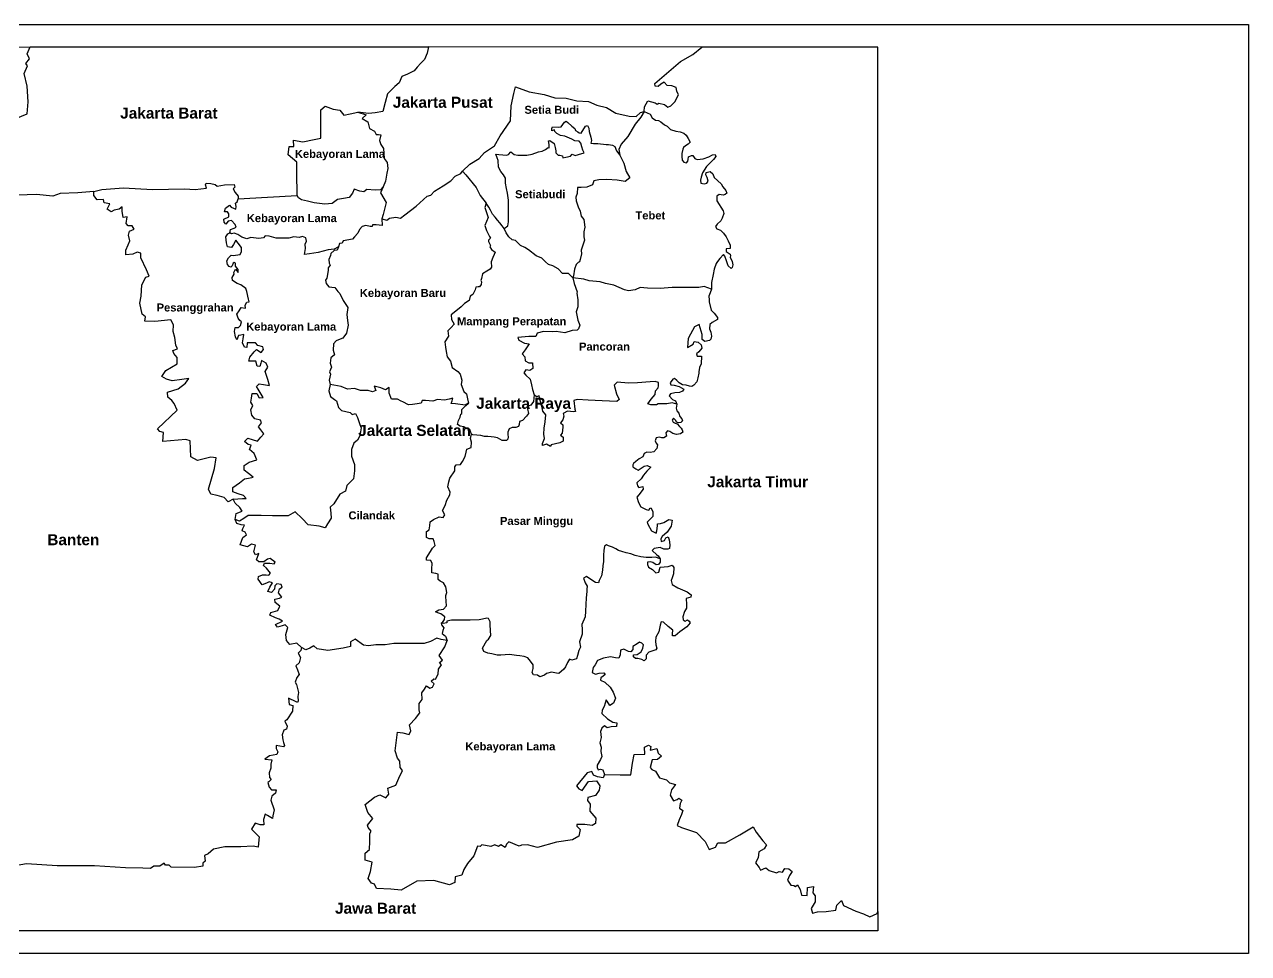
# Model space of a CAD drawing. Header units: millimetres. Extents: x -301641 to 1761893, y -305234 to 309597.
# Drawn here: x 849665 to 1005102, y 98310 to 216265 of the extents above; entities that cross this region are included whole.
import ezdxf

# ---------------------------------------------------------------- set-up
doc = ezdxf.new("R2010")
doc.units = ezdxf.units.MM
doc.header["$MEASUREMENT"] = 0
doc.layers.add('A-TEXT-3', color=7, linetype='Continuous', lineweight=5)
doc.styles.add('PED', font='SASB____.pfb', dxfattribs={"width": 0.9, "height": 0.4})
picture_1 = doc.add_image_def('image1.png', size_in_pixel=(2048, 1437))

msp = doc.modelspace()

# ---------------------------------------------------------------- linework, layer by layer
for points in [[(839972, 213387), (850399, 213410)], [(848578, 204319), (849989, 204926), (850146, 206434), (849998, 208452), (849633, 210046), (850056, 211009), (849837, 211308), (850287, 211911), (850004, 212545), (850399, 213410), (900965, 213413)], [(928357, 205201), (928389, 205830), (928825, 206580), (929751, 206336), (929995, 206161), (930240, 206283), (930956, 206109), (931375, 205778), (931759, 205952), (932265, 206458), (932737, 207312), (932492, 207801), (932405, 208272), (931881, 208469), (931270, 208504), (930885, 208922), (930484, 208696), (930117, 208399), (929768, 208451), (929698, 208783), (932966, 211564), (934521, 212453), (935690, 213389), (900965, 213413), (900791, 212609), (900480, 211807), (899981, 211373), (899537, 210835), (899167, 210391), (898297, 209948), (897575, 209652), (897242, 208876), (896706, 208377), (895759, 207445), (895481, 206373), (895185, 205227), (894204, 205042), (893334, 204968), (891999, 205133)], [(923327, 121040), (925290, 121014), (926685, 120985), (926893, 122496), (927086, 123578), (928451, 123623), (928392, 124527), (928912, 124771), (929224, 124608), (929135, 124148), (929981, 124326), (930129, 123763), (930574, 123378), (930070, 122963), (929357, 122903), (929134, 121948), (929312, 121666), (929802, 121459), (930291, 120599), (931197, 120362), (931583, 119977), (932354, 119754), (931820, 119102), (931672, 118420), (932065, 117697), (932555, 117875), (932778, 118053), (933134, 117772), (932941, 117371), (932837, 116778), (933282, 116452), (933090, 115978), (932808, 115296), (932555, 114555), (933119, 114303), (934989, 113681), (936119, 112518), (936624, 111525), (937396, 111792), (937707, 112355), (938687, 112370), (940512, 113378), (942204, 114386), (942561, 113734), (943436, 112607), (943896, 112089), (943614, 111599), (942902, 111214), (942816, 110451), (942474, 109814), (942949, 109251), (943142, 108895), (943810, 109206), (944240, 108836), (945175, 108539), (945487, 108732), (945903, 108628), (946200, 109087), (946719, 109073), (947164, 108732), (946793, 108213), (946571, 107605), (946986, 106983), (947342, 106938), (947565, 106835), (947832, 107012), (948173, 106434), (948324, 105734), (949037, 105675), (949111, 106683), (949868, 106816), (949779, 106001), (950076, 105616), (950064, 104884), (949545, 104039), (949738, 103431), (950376, 103609), (951474, 103654), (952691, 103802), (952825, 104439), (953403, 105062), (953670, 104410), (955244, 103668), (956215, 103369), (957017, 102984), (957952, 103384), (958018, 103643), (958013, 213390), (935690, 213389)], [(905305, 197640), (906222, 198528), (907395, 199247), (908084, 200013), (909336, 200873), (910056, 202107), (911371, 204021), (911481, 205927), (911825, 207513), (912011, 208368), (913735, 207732), (915659, 207372), (917009, 206968), (918433, 206921), (919825, 206577), (921296, 206483), (922332, 206014), (923568, 205717), (924757, 204998), (926463, 204638), (927324, 204592), (927887, 205076), (928357, 205201), (927950, 204477), (927201, 203602), (926293, 202022), (925433, 201052), (925147, 200400), (925259, 199675), (925785, 198642), (926087, 197592), (926549, 196797), (925944, 196336), (924909, 196479), (923632, 196587), (922613, 196539), (921960, 196412), (921785, 195903), (921084, 195617), (920336, 195585), (919906, 195585), (919857, 194800), (919682, 194339), (919714, 193893), (919968, 193098), (920239, 192542), (920366, 191937), (920701, 191492), (920812, 190531), (920701, 189943), (920701, 189307), (920796, 188861), (920366, 187599), (920398, 187137), (920239, 186438), (920143, 186136), (919968, 186024), (919729, 185770), (919506, 185197), (919363, 184371), (919315, 184084), (918741, 184668), (917993, 184668), (917436, 185256), (916751, 185638), (916194, 185797), (915812, 186131), (915350, 186608), (914633, 186894), (913678, 187657), (913216, 187944), (912659, 188198), (912341, 188516), (912006, 188850), (911605, 188939), (911159, 189321), (910841, 189798), (910586, 190370), (910315, 190720), (910029, 191086), (909742, 191404), (909455, 191801), (909105, 192199), (908850, 192676), (908643, 193058), (908302, 193587)], [(876801, 194123), (880513, 194336), (884301, 194553), (884270, 197455), (884256, 198777), (883715, 199245), (883166, 199721), (883289, 200779), (883886, 200779), (883843, 201589), (884995, 201376), (886446, 201674), (887283, 201846), (887301, 204330), (887309, 205438), (887856, 205906), (888880, 205523), (889691, 205395), (890203, 204756), (890203, 204756), (891014, 204926), (891999, 205133), (893062, 204798), (892550, 204330), (893276, 203903), (893489, 203051), (894129, 202710), (894330, 202315), (894638, 202283), (894915, 202254), (894755, 201552), (894903, 201011), (895275, 200510), (895360, 199270), (895742, 198761), (895795, 197966), (895684, 197381), (895495, 196380), (895202, 195659), (894881, 194870), (895593, 193664), (895202, 192146), (895055, 191576), (895055, 191576), (895072, 190759), (894333, 190845), (893844, 190817), (893824, 190614), (893552, 190607), (893002, 190763), (892527, 190627), (892207, 190214), (891997, 189773), (891589, 189324), (891315, 189023), (890117, 188797), (889996, 188490), (889666, 188446), (889523, 188029), (889386, 187628), (888996, 187568), (888589, 187184), (888545, 186921), (888324, 186406), (888347, 185971), (888481, 185714), (888235, 185356), (888235, 185010), (888077, 184060), (887877, 183783), (887970, 183364), (888326, 182973), (889080, 182888), (889442, 182376), (889720, 182113), (890131, 181224), (890746, 180315), (890598, 179451), (890700, 178701), (890768, 178099), (890540, 177078), (890079, 176435), (889734, 176297), (889242, 176100), (888905, 175711), (888859, 174894), (889045, 174316), (888561, 173948), (888504, 173270), (888665, 172775), (888400, 172152), (888528, 171873), (888353, 171117), (888481, 170536), (888318, 169753), (888540, 169020), (889052, 168671), (889273, 168497), (889542, 167643), (889938, 167260), (891044, 167015), (891265, 166736), (891707, 166853), (891975, 166353), (892268, 165463), (892405, 165044), (892256, 164044), (891942, 163486), (891499, 163091), (891180, 162320), (891180, 161445), (891585, 160409), (891585, 159574), (891455, 158562), (890612, 157743), (890446, 157021), (889723, 156642), (888941, 155396), (888479, 154982), (888549, 154232), (888610, 153579), (888146, 152847), (887862, 152351), (887104, 152552), (885706, 152753), (884912, 153546), (884023, 154409), (883153, 153887), (881175, 153899), (879741, 153908), (878082, 153918), (877514, 153556), (876981, 153217), (876435, 153426), (876542, 154159), (877312, 154491), (876992, 154952), (876406, 155485), (876179, 156015), (877335, 156072), (877802, 156095), (877468, 156450), (876804, 156677), (876122, 156923), (876141, 157472), (876956, 158078), (877615, 158568), (878112, 158664), (878521, 158744), (878716, 158782), (878093, 159251), (877542, 159666), (877543, 160292), (878188, 160708), (879192, 161011), (878812, 161781), (878244, 162292), (878433, 162840), (878073, 162935), (877619, 163314), (878035, 163749), (878585, 163579), (879237, 163376), (879684, 163862), (880060, 164271), (879684, 164790), (879388, 165199), (879779, 165679), (879627, 166039), (878926, 166209), (878547, 166663), (878413, 167319), (878678, 167887), (878394, 168303), (878489, 168833), (878596, 169433), (879171, 169420), (879455, 168871), (879986, 168890), (879721, 169325), (879320, 169983), (879130, 170294), (879455, 170650), (880024, 170555), (880792, 170427), (880555, 171199), (880244, 172208), (880555, 172770), (880346, 173271), (879758, 173592), (879663, 173252), (879552, 172849), (879209, 172873), (879057, 173517), (878678, 173517), (878147, 173517), (878261, 174009), (878849, 174690), (879109, 174992), (879701, 174633), (880005, 174993), (879929, 175352), (879284, 175523), (878981, 175863), (878621, 175863), (877958, 175863), (877901, 175239), (877617, 175296), (877352, 175826), (877427, 176355), (877506, 176907), (877124, 176829), (876858, 176774), (876613, 176242), (876442, 176620), (876351, 177265), (876413, 177809), (876834, 177804), (877114, 178027), (877228, 178505), (877015, 178676), (876806, 178991), (876616, 179488), (876934, 179890), (877162, 180320), (877715, 180252), (877692, 180638), (877897, 181017), (878193, 181070), (878102, 181380), (877920, 182365), (877768, 182726), (877154, 183195), (876661, 183392), (876062, 183779), (876032, 184143), (876282, 184552), (876237, 184756), (876449, 185210), (876790, 184786), (876813, 185142), (876441, 185574), (876441, 185940), (876304, 186031), (876145, 185940), (876047, 185622), (875880, 185448), (875660, 185539), (875448, 185804), (875364, 186250), (875569, 186621), (875926, 186983), (876161, 186952), (877040, 187043), (877222, 187422), (877215, 187967), (876805, 188489), (876511, 188865), (876206, 188345), (875970, 187942), (875448, 188043), (875319, 188535), (875228, 189301), (875471, 189702), (875746, 189815), (875844, 190220), (876273, 190403), (876566, 190529), (876433, 190857), (875954, 191383), (875525, 191298), (875255, 190906), (875010, 191163), (874997, 191543), (875623, 191825), (875623, 192217), (875427, 192486), (875067, 192495), (875188, 192936), (875702, 193304), (875920, 193077), (876493, 192825), (876551, 193135), (876453, 193599), (876678, 193731), (876801, 194123)], [(928357, 205201), (929111, 204866), (929388, 204426), (929779, 204133), (930186, 204068), (930480, 203922), (930920, 203515), (931294, 203368), (931702, 202913), (932386, 202701), (932924, 202636), (933413, 202473), (933674, 202197), (933951, 201773), (934211, 201318), (933951, 201057), (933592, 200846), (933365, 200658), (933251, 200414), (933153, 199893), (933153, 199502), (933185, 199047), (933414, 198770), (933723, 198689), (933902, 198900), (933951, 199112), (934000, 199470), (934375, 199616), (934554, 199633), (934782, 199258), (935076, 199128), (935858, 199193), (936575, 199470), (937048, 199714), (937373, 199746), (937455, 199486), (937145, 199112), (936933, 198900), (936591, 198558), (936265, 198217), (935744, 197435), (935581, 196898), (935499, 196508), (935548, 196101), (935972, 196020), (936331, 196117), (936477, 196378), (936363, 196817), (936184, 197175), (936249, 197452), (936754, 197614), (937080, 197305), (937227, 196850), (938127, 196014), (938338, 195656), (938713, 195168), (938844, 194859), (938632, 194664), (938387, 194599), (937898, 194664), (937605, 194452), (937605, 193882), (938374, 192589), (938455, 192263), (938276, 191694), (938113, 191319), (937640, 190896), (937397, 190627), (937576, 190334), (938032, 190139), (938440, 189765), (938750, 189293), (939043, 188788), (939271, 188251), (939287, 187812), (938847, 187763), (938766, 187763), (938782, 187421), (939271, 187112), (939321, 186907), (939288, 186728), (939517, 186175), (939631, 185768), (939533, 185394), (939386, 185280), (939044, 185638), (938832, 186240), (938604, 186859), (938441, 187054), (937952, 186566), (937659, 186191), (937496, 185931), (937251, 185215), (937105, 184531), (936897, 183502), (936923, 182669), (935959, 183007), (935281, 182877), (934317, 182877), (933066, 182877), (931919, 182877), (930407, 182747), (928765, 182799), (927853, 182851), (927228, 182565), (926367, 182461), (925846, 182565), (924517, 183164), (923467, 183376), (922764, 183610), (921356, 183714), (920679, 183923), (919315, 184084)], [(910586, 190370), (911038, 190712), (911134, 191192), (911134, 192168), (911150, 193415), (911118, 193959), (911005, 194832), (910861, 195440), (910765, 196112), (910749, 196768), (910508, 197183), (910140, 197583), (909868, 198143), (909820, 198975), (909675, 199335), (909531, 199783), (909915, 199751), (910428, 199719), (910924, 199655), (911132, 199767), (911437, 200103), (911869, 199767), (912317, 199655), (912942, 199687), (913438, 199671), (914143, 199815), (914928, 200103), (915424, 200199), (915809, 200391), (916177, 200663), (916273, 200583), (916305, 201046), (916209, 201478), (916385, 201542), (916930, 201174), (917058, 200663), (917122, 200215), (917122, 199959), (917426, 199687), (917634, 199687), (917971, 199575), (918019, 199319), (918419, 199399), (919012, 199543), (919220, 199783), (919594, 199609), (920011, 199737), (920747, 199977), (920555, 200297), (920427, 200745), (920331, 201209), (920091, 201465), (919562, 201513), (919162, 201705), (918265, 202072), (917736, 202184), (917256, 202408), (917000, 202664), (916968, 202904), (916615, 202776), (916647, 203048), (916727, 203288), (917464, 203224), (917800, 203256), (918249, 203848), (918473, 204008), (918649, 203800), (919162, 203368), (919562, 203048), (919658, 202824), (919914, 202616), (920123, 202520), (920363, 202472), (920891, 203352), (921164, 203448), (921324, 203112), (921388, 202680), (921564, 201976), (921676, 201529), (921564, 201193), (921932, 201161), (922477, 201145), (923534, 201033), (923822, 201033), (924335, 200953), (924639, 200777), (924831, 200233), (925259, 199675)], [(895055, 191576), (895694, 191422), (895997, 191653), (896834, 191783), (897411, 191653), (897959, 192085), (899388, 193195), (900787, 194477), (901249, 194578), (901713, 195089), (902824, 195767), (903805, 196429), (904368, 197006), (905075, 197337), (905305, 197640), (905695, 197179), (907009, 195569), (907517, 194555), (908302, 193587), (908140, 193011), (908302, 192527), (908385, 192278), (908562, 191746), (908140, 190752), (908334, 190100), (908607, 189589), (908717, 189352), (908836, 189124), (908598, 188860), (908607, 188723), (908864, 188207), (908763, 188016), (908973, 187715), (909439, 187369), (909302, 187077), (909119, 186688), (908918, 186129), (908955, 185469), (908818, 185196), (908390, 184931), (907829, 184586), (907695, 184034), (907633, 183779), (907695, 183578), (907658, 183241), (907439, 182959), (907266, 182940), (906964, 182909), (906882, 182576), (906581, 181987), (906271, 181750), (906125, 181230), (905550, 180847), (905103, 180428), (904434, 179869), (903861, 179391), (903888, 178822), (904227, 178203), (903843, 177790), (903438, 177354), (903489, 176684), (903030, 175971), (903133, 175307), (903218, 174759), (903326, 174068), (903783, 173530), (903960, 172719), (904684, 172203), (904979, 171849), (905200, 171096), (905112, 170536), (905466, 169666), (905806, 169386), (905926, 168743), (906031, 168181), (905630, 167947), (904405, 168080), (903862, 168138), (903962, 168492), (904058, 168834), (903607, 168714), (903015, 168556), (902116, 168640), (901525, 168434), (900610, 168507), (900179, 168542), (900019, 168168), (899546, 168109), (898938, 168033), (898440, 167971), (897730, 168345), (897517, 168457), (897036, 168711), (896253, 168684), (895973, 169436), (895973, 170159), (895493, 169867), (894932, 170133), (894090, 170324), (894297, 169808), (893839, 169631), (893322, 169808), (892318, 169779), (891565, 170059), (890679, 169970), (889896, 170280), (888951, 170457), (888481, 170536)], [(876179, 156015), (875522, 155646), (875040, 156222), (874133, 156458), (873330, 156618), (873018, 157269), (873793, 159875), (874005, 161248), (873310, 161339), (871617, 160886), (870801, 161354), (870695, 163391), (870136, 163557), (867250, 163301), (867309, 164453), (866871, 164589), (866554, 164936), (869048, 167314), (868670, 168129), (868368, 168521), (867854, 168943), (867824, 169592), (869184, 170020), (870121, 170745), (870544, 171318), (869652, 171197), (868413, 171001), (867688, 171243), (867114, 171560), (867627, 172314), (869063, 173174), (869061, 174000), (868623, 174483), (868517, 174891), (869076, 175072), (868865, 175570), (868774, 176505), (868532, 177290), (868593, 178150), (868260, 178784), (866217, 178550), (864947, 178611), (865038, 179154), (864615, 179501), (864328, 180874), (864479, 181765), (864584, 183207), (865083, 184172), (865491, 184308), (865174, 185108), (864448, 186638), (864432, 187242), (863964, 187362), (863405, 187091), (862529, 187000), (862544, 187604), (862846, 188283), (863042, 188796), (862875, 189497), (863011, 190010), (863586, 190297), (863329, 190719), (862830, 190689), (862573, 190976), (862724, 191851), (862211, 191745), (862074, 192580), (862074, 193108), (861681, 192821), (861046, 192685), (860684, 192459), (860185, 192806), (860487, 193500), (859777, 193606), (859702, 194029), (858901, 194013), (858493, 194572), (858462, 195070), (859467, 195300), (862235, 195530), (865925, 195331), (869969, 195407), (871353, 195331), (872775, 195486), (872636, 195900), (872729, 196115), (873328, 196054), (873882, 195946), (874143, 195747), (875081, 195900), (876280, 195962), (876388, 195593), (876157, 195394), (876419, 194933), (876803, 194457), (876801, 194123)], [(858462, 195070), (856438, 194880), (854207, 194819), (853263, 194464), (851212, 194661), (847595, 194551)], [(895202, 195659), (894863, 195266), (894191, 195240), (893157, 195326), (892761, 195034), (892262, 195103), (891547, 195361), (891340, 194836), (890875, 194294), (890175, 194170), (889424, 194036), (888728, 193542), (887807, 193464), (886454, 193610), (885625, 193817), (884832, 194014), (884462, 194264), (884301, 194553)], [(889523, 188029), (888997, 187735), (888226, 187656), (887604, 187490), (886968, 187320), (885877, 187157), (885245, 187063), (885360, 187840), (885290, 188383), (885474, 188733), (885386, 189191), (884983, 189340), (884536, 189200), (883861, 189305), (883230, 189139), (881609, 189139), (880737, 189395), (880228, 189412), (880000, 189158), (879422, 189080), (878397, 189202), (877897, 189062), (877249, 189263), (876740, 189605), (876302, 189789), (875960, 189701), (875746, 189815)], [(919315, 184084), (919460, 183367), (919855, 182338), (919804, 182132), (919941, 181292), (919920, 180426), (919728, 179768), (919948, 178726), (920168, 178068), (920003, 177602), (919866, 177437), (919207, 177410), (918273, 177108), (917174, 177273), (916735, 177245), (915554, 177273), (914786, 177053), (914593, 176642), (913715, 176642), (912314, 176505), (912424, 176203), (913165, 175792), (913769, 175710), (913265, 174975), (912850, 174451), (913209, 174065), (913237, 173541), (913707, 173320), (914176, 173293), (914204, 172603), (913845, 172327), (913320, 172438), (913071, 172051), (913320, 171720), (913900, 171224), (914038, 170507), (914176, 169900), (914369, 169238), (914287, 168383), (913955, 167942), (913541, 167748), (913541, 167473), (913679, 166893), (913403, 166535), (912906, 165983), (912544, 165863), (912488, 165477), (912405, 165229), (912074, 165091), (911605, 165091), (911218, 164926), (911052, 164484), (911025, 164181), (911080, 163905), (911052, 163629), (910859, 163436), (910334, 163464), (909726, 163767), (909312, 163877), (908925, 163905), (908511, 163933), (908097, 163933), (907627, 164070), (906605, 164153), (906412, 164264), (906302, 164595), (906219, 164843), (905998, 164870), (905749, 164981), (905445, 165174), (905004, 165257), (904672, 165477), (904783, 166001), (905004, 166415), (905086, 166774), (905224, 166884), (905224, 167215), (905224, 167380), (905390, 167546), (905694, 167877), (906031, 168181)], [(936923, 182669), (936745, 182174), (936560, 181766), (936598, 181288), (936606, 181042), (936854, 179976), (937251, 179599), (937667, 179064), (937687, 178826), (936993, 178410), (936695, 178192), (936655, 177617), (936814, 177181), (936893, 176705), (936814, 176309), (936635, 176150), (936080, 176032), (935742, 176269), (935723, 176904), (935326, 178172), (934770, 177875), (934234, 176943), (933937, 176388), (933897, 175853), (933875, 175247), (934570, 175663), (934709, 176020), (935205, 175921), (935602, 175604), (935661, 175148), (935284, 174692), (934986, 174434), (935086, 174157), (935621, 174137), (935582, 173186), (935403, 172730), (935284, 172155), (935284, 171977), (935185, 171402), (935026, 170887), (934649, 170490), (934391, 170292), (934093, 170332), (933677, 170451), (933240, 170510), (932784, 170768), (932506, 171045), (932208, 171303), (931990, 171224), (931672, 170768), (931752, 170506), (932149, 170467), (932804, 170288), (933379, 169971), (933240, 169713), (932863, 169535), (932248, 169495), (931693, 169357), (931534, 169099), (931950, 168643), (932329, 168496), (932488, 168060), (932428, 167545), (932508, 167208), (932746, 166911), (932905, 166494), (933123, 166177), (933222, 165959), (933024, 165741), (932726, 165702), (932468, 165781), (932369, 165979), (932071, 166276), (931912, 166019), (932031, 165761), (932289, 165662), (932567, 165543), (932845, 165206), (933063, 165008), (933163, 164790), (933282, 164512), (932984, 164294), (932448, 164195), (931992, 164314), (931635, 164572), (931317, 164691), (931119, 164413), (931214, 163986), (930837, 163768), (930599, 163768), (930301, 163887), (929865, 163787), (929766, 163411), (929885, 163114), (930043, 162876), (929984, 162420), (929587, 162004), (929111, 161905), (928694, 161944), (928357, 161806), (928198, 161389), (927741, 161112), (927285, 160795), (927007, 160537), (926908, 160339), (926928, 160121), (927285, 159843), (927583, 159685), (928376, 160200), (928754, 160260), (929210, 160042), (928691, 159560), (928274, 159064), (927996, 158588), (927441, 158073), (927500, 157697), (927659, 157459), (928195, 157597), (928235, 157280), (927679, 156567), (927441, 156270), (927639, 155589), (927937, 155014), (928611, 154697), (928929, 154618), (929127, 154895), (929266, 154856), (929465, 154400), (929465, 153785), (928988, 153310), (928730, 153072), (928810, 152814), (929288, 151955), (929863, 151677), (929963, 151994), (930062, 152609), (930042, 152866), (930419, 152926), (930836, 153045), (931510, 153402), (931927, 153322), (931768, 152569), (931272, 151816), (930637, 151241), (930459, 150944), (930498, 150627), (930935, 150766), (931094, 151103), (931411, 151221), (931550, 150845), (931630, 150191), (931590, 149735), (931352, 149636), (930875, 149656), (930379, 149874), (929645, 149715), (929367, 149458), (929982, 148942), (930141, 148804), (930400, 148435), (929785, 148653), (929328, 148593), (928614, 148574), (927919, 148693), (927225, 148851), (926669, 149069), (926074, 149168), (925538, 149366), (925101, 149485), (924744, 149703), (924327, 149921), (923831, 150080), (923573, 150179), (923335, 150040), (923256, 149485), (923196, 148891), (923176, 148098), (923117, 147523), (923077, 146988), (922918, 146275), (922640, 145660), (922561, 145383), (922184, 145422), (921569, 145799), (921053, 146176), (920656, 145977), (920854, 145363), (921132, 144947), (921092, 144590), (921073, 144253), (920992, 143451), (920951, 142619), (920910, 141767), (920850, 141037), (920443, 140063), (920504, 139455), (920504, 138846), (920158, 137884), (920260, 137215), (920077, 136789), (919874, 136160), (919752, 135714), (919183, 135572), (918858, 135693), (918635, 135267), (918350, 134700), (918168, 134395), (917538, 133868), (917233, 133908), (916604, 134050), (915954, 133848), (915710, 133645), (915119, 133438), (914814, 133641), (914286, 133682), (914124, 133986), (914246, 134493), (914266, 134959), (913921, 135446), (913575, 135852), (913129, 136014), (912560, 136116), (912154, 136156), (911260, 136258), (910163, 136177), (909696, 136177), (909006, 136339), (908518, 136461), (907990, 136643), (907848, 137089), (908376, 138043), (908599, 138225), (908884, 138692), (908802, 140018), (908802, 140404), (908599, 140850), (908375, 140891), (907847, 140769), (907400, 140688), (906243, 140627), (905349, 140647), (904536, 140647), (903907, 140647), (903318, 140505), (903318, 140424), (903318, 140282), (902830, 140221), (902749, 140343), (902993, 140708), (903054, 141053), (902546, 141418), (902140, 141560), (901855, 141682), (902302, 141966), (902891, 142047), (903237, 142453), (903155, 143629), (903155, 143771), (903296, 144148), (903174, 144878), (902869, 145386), (902442, 145588), (902219, 145811), (902178, 146461), (901894, 146542), (901386, 146663), (901386, 147150), (901427, 147840), (901264, 148205), (900736, 148266), (900736, 148550), (901224, 149341), (901467, 149757), (901832, 150122), (901690, 150609), (901548, 150974), (901040, 150974), (900715, 151116), (900736, 151907), (901061, 152089), (901121, 152617), (901203, 153104), (901609, 153408), (902320, 153753), (902828, 153651), (903051, 154016), (902746, 154564), (903091, 155181), (903314, 155850), (903700, 156540), (903741, 156865), (903416, 157554), (903558, 158203), (903659, 158650), (904309, 159611), (904329, 160118), (904472, 160361), (905040, 160381), (905304, 160787), (905629, 161396), (905772, 161943), (905832, 162329), (906401, 162552), (906443, 163233), (906301, 163699), (906412, 164264)], [(932488, 168060), (931925, 168241), (931248, 168092), (930124, 168092), (929935, 167984), (929204, 167984), (928812, 168092), (929231, 168687), (929745, 169295), (929786, 169768), (930138, 170120), (930179, 170404), (930179, 170796), (929773, 170917), (929123, 170904), (927526, 170755), (926375, 170728), (924941, 170863), (924562, 170458), (924846, 169349), (925198, 168633), (924873, 168403), (923036, 168493), (921242, 168562), (919846, 168658), (919435, 168507), (919558, 167427), (919654, 167112), (919380, 167099), (918613, 167181), (918066, 166866), (918148, 166524), (918048, 166068), (917733, 165672), (918048, 165425), (918020, 165125), (917924, 164394), (917732, 164135), (918088, 163861), (918075, 163355), (917664, 163164), (916541, 162876), (916473, 162671), (915939, 163000), (915459, 162794), (915446, 163054), (915720, 163711), (915637, 164258), (915678, 164996), (915774, 165830), (915884, 166719), (915487, 167157), (915321, 168012), (915102, 168641), (915007, 169120), (914692, 169010), (914369, 169238)], [(902749, 140343), (902582, 140197), (902627, 140056), (902914, 139645), (902804, 139301), (902718, 138956), (903136, 138610), (903324, 138048), (902588, 138192), (902025, 138351), (901232, 137918), (900424, 137688), (896567, 137673), (895471, 137486), (894288, 137486), (893350, 137371), (892701, 137443), (891663, 138206), (891071, 137875), (891071, 137284), (890148, 137068), (888207, 136793), (886822, 136994), (886418, 137369), (885913, 137095), (885408, 136850), (884845, 137167), (884254, 137700), (883345, 137527), (882941, 138032), (882840, 138810), (883100, 139717), (882783, 140049), (882408, 139905), (881802, 139746), (881556, 140077), (882422, 140524), (882028, 140764), (881552, 140922), (880802, 141254), (880947, 141614), (881841, 141873), (882072, 142392), (881495, 142896), (881437, 143314), (882057, 143444), (882331, 143559), (881913, 144092), (882043, 144596), (882404, 144841), (882245, 145158), (881697, 145259), (881437, 144985), (881394, 144582), (881033, 144150), (880586, 144279), (880817, 144827), (881149, 145374), (880730, 145518), (880384, 145345), (879836, 145129), (879358, 145842), (879402, 146188), (879907, 146390), (880339, 146375), (880686, 146361), (880916, 146606), (880383, 147240), (880036, 147557), (880152, 147859), (880801, 147888), (881378, 147802), (881508, 148003), (880873, 148464), (880527, 148378), (880051, 148047), (879431, 148047), (879142, 148306), (879444, 149118), (878982, 148917), (878780, 149306), (878982, 150170), (878492, 150271), (877973, 149940), (877049, 150199), (877381, 151121), (877857, 151481), (877683, 151821), (877323, 151979), (877409, 152282), (877611, 152699), (877193, 152728), (876630, 152915), (876435, 153426)], [(930400, 148435), (930379, 147985), (930180, 147699), (929890, 147680), (929444, 147949), (929123, 148051), (928779, 148000), (928764, 147696), (928928, 147370), (929426, 147066), (929822, 146645), (930238, 146707), (930408, 147349), (931384, 147449), (931900, 147632), (932139, 147330), (932076, 146531), (931893, 146019), (931780, 145674), (931893, 145171), (932636, 144743), (933804, 144250), (934333, 143860), (934263, 143533), (933703, 143369), (933742, 142623), (933729, 142170), (933465, 141743), (933282, 141070), (933307, 140666), (933546, 140527), (933861, 140660), (934082, 140515), (934195, 140301), (933790, 139794), (932870, 139165), (932279, 138649), (931976, 138631), (931951, 138901), (931983, 139347), (931416, 139844), (930793, 140391), (930503, 140431), (930383, 139991), (930224, 139163), (929840, 138484), (929783, 137968), (929859, 137503), (929973, 137074), (929828, 136854), (929318, 136684), (928964, 136561), (928593, 136178), (928618, 135706), (928347, 135455), (928076, 135631), (927566, 135782), (927239, 135775), (927019, 135970), (926993, 136234), (927478, 136291), (927976, 136630), (928190, 137085), (928271, 137494), (928070, 137714), (927768, 137840), (927459, 137645), (926918, 137274), (926899, 136891), (926660, 136601), (926370, 136671), (925778, 136935), (925338, 136834), (925306, 136212), (925136, 135815), (924714, 135866), (924087, 135988), (923193, 135824), (922450, 135523), (922122, 134982), (921871, 134611), (921763, 133968), (922191, 133798), (922638, 133898), (923217, 133961), (923419, 133741), (923142, 133509), (922840, 133301), (922803, 133024), (923382, 132744), (924026, 132127), (924422, 131501), (924738, 130724), (924477, 130089), (924004, 129780), (923646, 130350), (923548, 130512), (923287, 129666), (923010, 129194), (922962, 128771), (923711, 128120), (924381, 127690), (924903, 127608), (924854, 127120), (924186, 127071), (923648, 126957), (923322, 127201), (922964, 126941), (922833, 126485), (922882, 125721), (922729, 125049), (922894, 124503), (922853, 123968), (922997, 123336), (922801, 122925), (922378, 122215), (922389, 121926), (922502, 121648), (922811, 121721), (923100, 121648), (923327, 121040), (923142, 120635), (922425, 120735), (921941, 120951), (921708, 121434), (921124, 121235), (919773, 119603), (920057, 119200), (920490, 119000), (921307, 120165), (922325, 120249), (922741, 119616), (922641, 119050), (922175, 118367), (921191, 118134), (921173, 117728), (921490, 117262), (921473, 116363), (922224, 115497), (922172, 114825), (921738, 114559), (920838, 114692), (919804, 114692), (919787, 114492), (920238, 114076), (920054, 113193), (919237, 112744), (917216, 112456), (914815, 111773), (913531, 112090), (912764, 112056), (912464, 111923), (911180, 112473), (910863, 112206), (910696, 111757), (910163, 112106), (909846, 111907), (909396, 112090), (908895, 111907), (907728, 112106), (907511, 111907), (907178, 111923), (906728, 110724), (905920, 109740), (905462, 108986), (905192, 108258), (904356, 108042), (904329, 107315), (903654, 107045), (901657, 107584), (899499, 107477), (897502, 106372), (896207, 106480), (894346, 106560), (894130, 107099), (893752, 107234), (893293, 107827), (893617, 108716), (893806, 109929), (892916, 110144), (892916, 111033), (893482, 111518), (893509, 112542), (893509, 113566), (893671, 113836), (893320, 114294), (893239, 114590), (893887, 115467), (893267, 116194), (892916, 117245), (894103, 118161), (894778, 118458), (895560, 118080), (895938, 118538), (895803, 119293), (896828, 119697), (897206, 120586), (897665, 121556), (897368, 121907), (897313, 122728), (897017, 123132), (896747, 124049), (897017, 126393), (897718, 126339), (898527, 126096), (898716, 126581), (898554, 127363), (899337, 128152), (899876, 128852), (899796, 129256), (899796, 130065), (900173, 130550), (900118, 131425), (900469, 131883), (900712, 132287), (901144, 131991), (901467, 132125), (901710, 132529), (901305, 132880), (901656, 133203), (901872, 133122), (902196, 133769), (902223, 134416), (902601, 134955), (902385, 135278), (902735, 135547), (902331, 136167), (903032, 137245), (903324, 138048)], [(884845, 137167), (884761, 136797), (884400, 136461), (884721, 135904), (884540, 135235), (884125, 134828), (884321, 134334), (884540, 133751), (884234, 133359), (884038, 132748), (884219, 132474), (884470, 131435), (884384, 130957), (884415, 130378), (884336, 130197), (884164, 130276), (883185, 130720), (883285, 129947), (883741, 129803), (883701, 129074), (882964, 127985), (882713, 127790), (883024, 127189), (882936, 126801), (882598, 126676), (882372, 126062), (882485, 125423), (882570, 125103), (882670, 124731), (882545, 124564), (881629, 124702), (881642, 124326), (881843, 123925), (881730, 123562), (880789, 123399), (880199, 122986), (881077, 122920), (880964, 122331), (880964, 121842), (880726, 121253), (880764, 120639), (880977, 120389), (880688, 120126), (880575, 120022), (880727, 119419), (881053, 119093), (881630, 119106), (881542, 118655), (881090, 118267), (880952, 117778), (881367, 116544), (881216, 115792), (881150, 115460), (880514, 115817), (880219, 115983), (880012, 115341), (880050, 114640), (879611, 114627), (878971, 114865), (878494, 114113), (879109, 113481), (879461, 113119), (879422, 112742), (879375, 112278), (879329, 111829), (878725, 111935), (877156, 111857), (875112, 111857), (873649, 111542), (872992, 110949), (872513, 110735), (872602, 110044), (872296, 109763), (872296, 109406), (871275, 109215), (868308, 109279), (868053, 109534), (867594, 109509), (867415, 109789), (866866, 109394), (866075, 109420), (865679, 109101), (864709, 109126), (862488, 109190), (858575, 109445), (853797, 109458), (849942, 109713), (848224, 109408)], [(958018, 103643), (958018, 101206), (839979, 101206), (839952, 109732)]]:
    msp.add_lwpolyline(points)

# ---------------------------------------------------------------- texts
at = {"layer": 'A-TEXT-3', "color": 7, "linetype": 'Continuous', "style": 'PED'}
for s, height, p in [('Jakarta Pusat', 1397.07, (896436, 205690)), ('Jakarta Barat', 1397.07, (861817, 204322)), ('Setia Budi', 1016.1, (913154, 204925)), ('Kebayoran Lama', 1016.14, (884000, 199327)), ('Setiabudi', 1016.1, (911967, 194207)), ('Kebayoran Lama', 1016.14, (877893, 191169)), ('Tebet', 1016.1, (927250, 191515)), ('Kebayoran Baru', 1016.14, (892244, 181672)), ('Pesanggrahan', 1016.14, (866441, 179827)), ('Mampang Perapatan', 1016.14, (904596, 178073)), ('Kebayoran Lama', 1016.14, (877814, 177397)), ('Pancoran', 1016.1, (920084, 174865)), ('Jakarta Raya', 1397.07, (907026, 167470)), ('Jakarta Selatan', 1397.07, (892040, 164029)), ('Jakarta Timur', 1397.07, (936372, 157516)), ('Cilandak', 1016.1, (890806, 153429)), ('Pasar Minggu', 1016.14, (910040, 152731)), ('Banten', 1397.1, (852564, 150151)), ('Kebayoran Lama', 1016.14, (905641, 124099)), ('Jawa Barat', 1397.1, (889100, 103361))]:
    msp.add_text(s, height=height, dxfattribs=at).set_placement(p)

# ---------------------------------------------------------------- pictures from other files: only their frames are drawn
image = msp.add_image(picture_1, insert=(836994, 98310), size_in_units=(168108, 117955))
image.dxf.flags = 7

doc.saveas('drawing.dxf')
